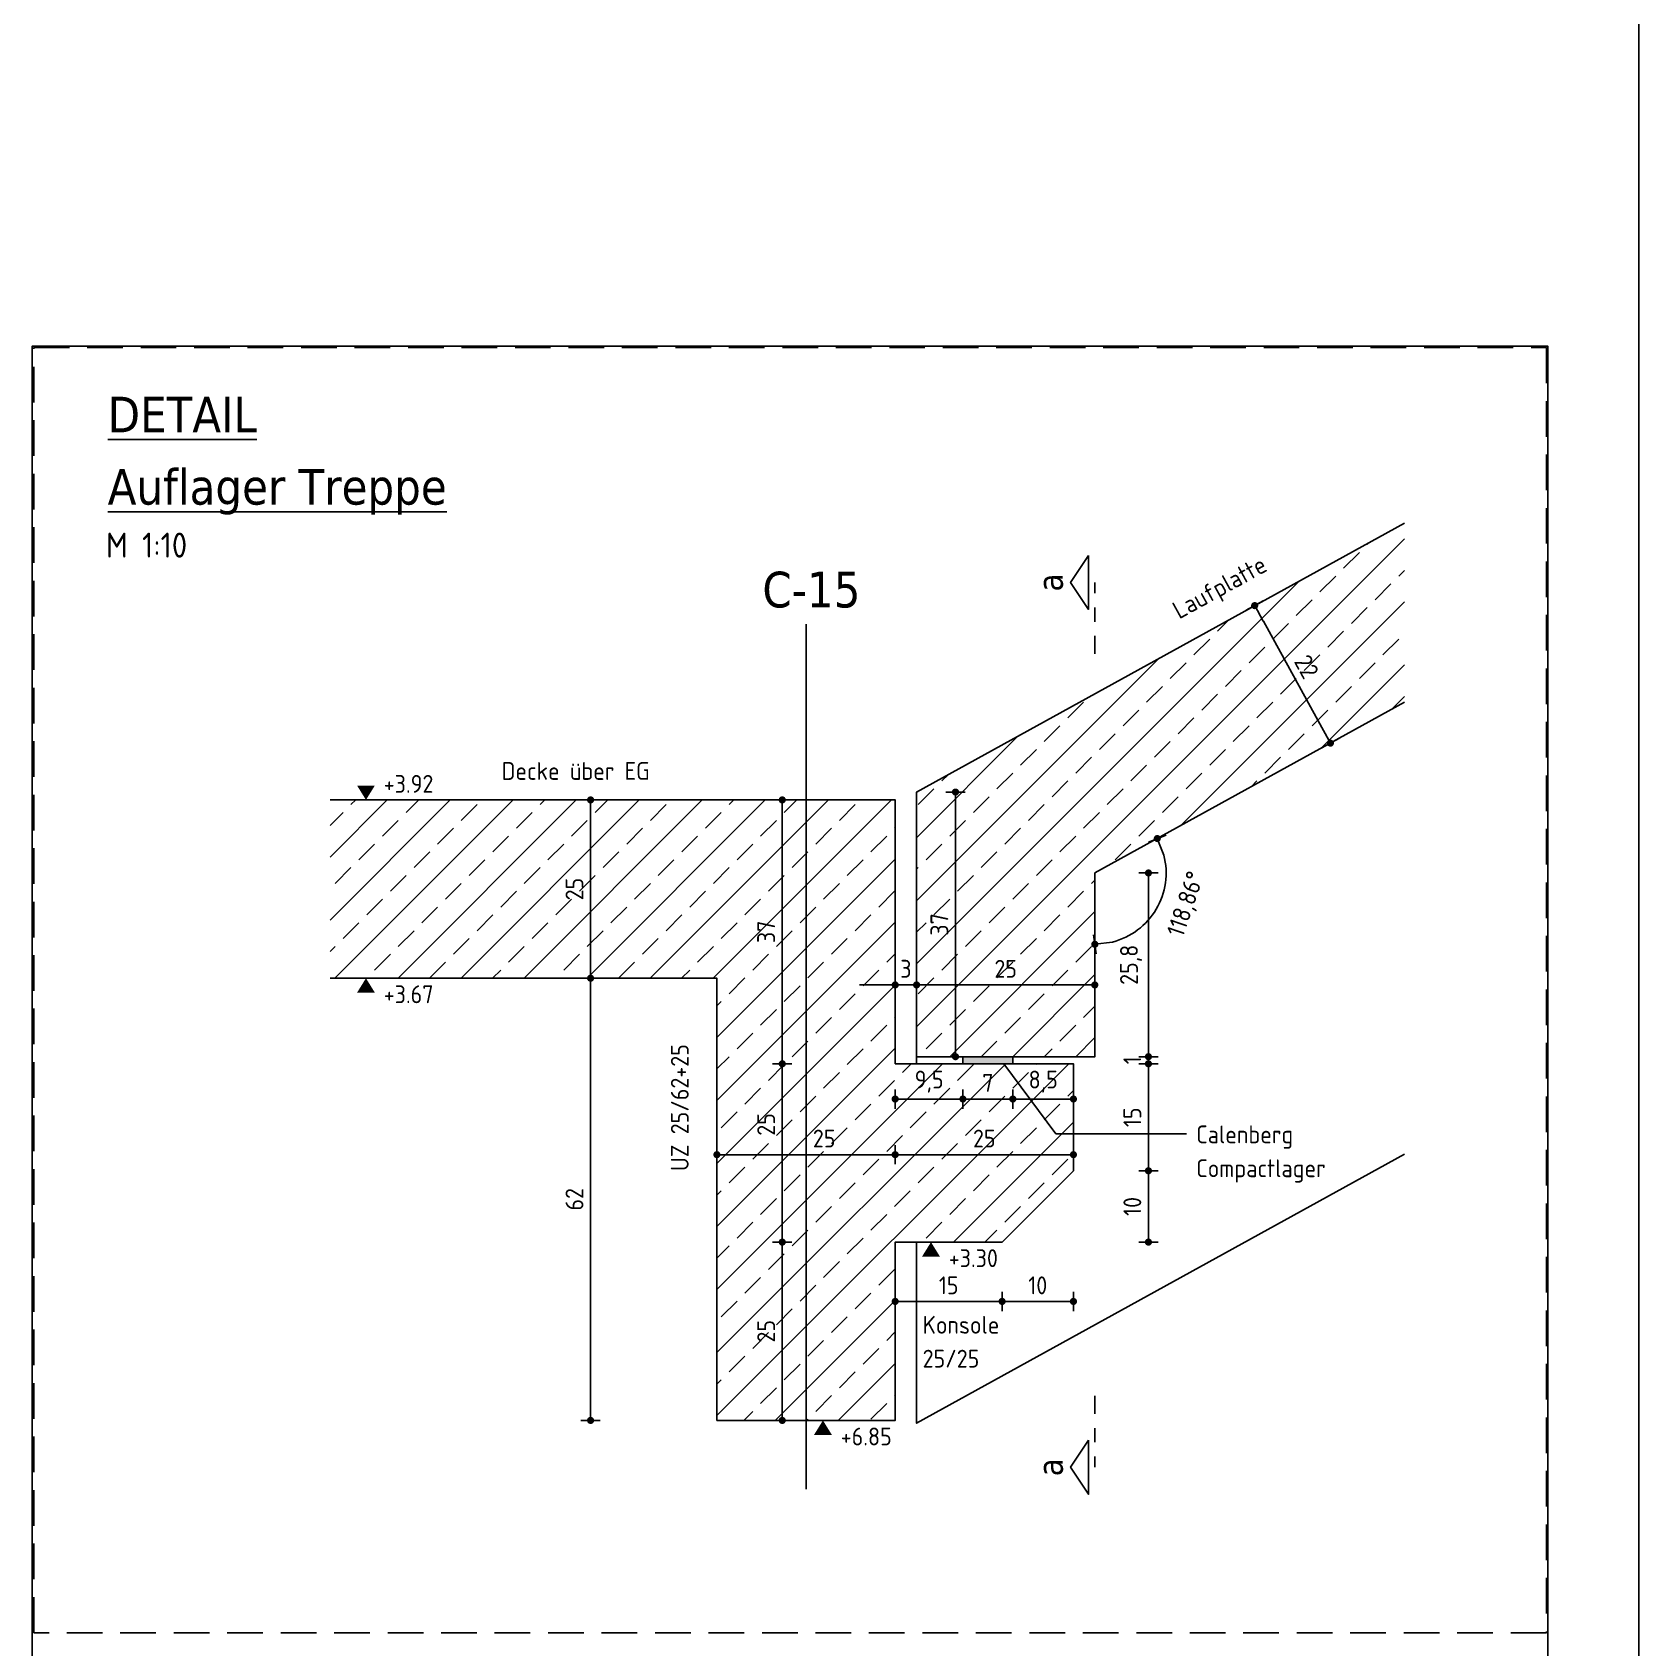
# Model space of a CAD drawing. Extents: x 399 to 532, y -4 to 185.
# Drawn here: x 453.9 to 465.16, y 152.72 to 164.04 of the extents above; entities that cross this region are included whole.
import ezdxf
from ezdxf.enums import TextEntityAlignment as Align

# ---------------------------------------------------------------- set-up
doc = ezdxf.new("R2010")
doc.units = 0
doc.header["$LTSCALE"] = 0.5
doc.header["$MEASUREMENT"] = 0
doc.header["$PDMODE"] = 2
for name, pattern in [('AUSGEZOGEN', [1000.01, 1000, 0.01]), ('DASHDOTSMALL', [1.05, 0.5, -0.25, 0.05, -0.25]), ('STRICHLINIE', [0.75, 0.5, -0.25]), ('STRICHPUNKT2', [0.55, 0.25, -0.125, 0.05, -0.125]), ('VERDECKT', [0.375, 0.25, -0.125])]:
    doc.linetypes.add(name, pattern=pattern)
doc.layers.get('Defpoints').update_dxf_attribs({"linetype": 'CONTINUOUS'})
for name, color, linetype in [('ACHSEN', 7, 'CONTINUOUS'), ('BETON', 7, 'CONTINUOUS'), ('koten', 7, 'CONTINUOUS'), ('MASSE', 7, 'CONTINUOUS'), ('SCHNITTE', 7, 'CONTINUOUS'), ('TEXT', 7, 'CONTINUOUS')]:
    doc.layers.add(name, color=color, linetype=linetype)
doc.layers.add('ANSICHTSFENSTER', color=7, linetype='CONTINUOUS', plot=False)
doc.layers.add('DETAIL', color=7, linetype='CONTINUOUS', plot=False)
doc.styles.add('HELV', font='tahoma.ttf')
doc.styles.add('TXT', font='isocp.shx')
doc.dimstyles.new('DOT_I', dxfattribs={"dimscale": 0.5, "dimtxt": 0.25, "dimasz": 0.25, "dimexe": 0.1, "dimexo": 0.3, "dimgap": 0.1, "dimtad": 1, "dimdec": 3, "dimzin": 3, "dimtxsty": 'TXT', "dimblk": 'DOT', "dimblk1": 'DOT', "dimblk2": 'DOT', "dimsah": 1, "dimcen": 0.1, "dimse1": 1, "dimse2": 1, "dimazin": 0, "dimtfac": 1, "dimtdec": 4, "dimtix": 1, "dimtmove": 2, "dimatfit": 3, "dimldrblk": 'DOT', "dimfxl": 0.7, "dimfxlon": 1, "dimtvp": 1, "dimtolj": 1, "dimtzin": 0, "dimarcsym": 0})
pattern_1 = [(45, (194.05928, 366.11852), (-0.22097087, 0.22097087), []), (45, (194.28025, 366.11852), (-0.22097087, 0.22097087), [0.15625, -0.078125])]

# ---------------------------------------------------------------- blocks, each defined once
blk = doc.blocks.new('DOT')
at = {"layer": 'MASSE', "color": 7, "linetype": 'Continuous'}
for p, q in [((0, 0), (-1, 0)), ((0, 0.54), (0, -0.54))]:
    blk.add_line(p, q, dxfattribs=at)
at = {"layer": 'MASSE', "color": 7, "linetype": 'Continuous', "const_width": 0.2}
blk.add_lwpolyline([(-0.1, 0, 1), (0.1, 0, 1)], format="xyb", close=True, dxfattribs=at)
blk = doc.blocks.new('*D567')
at = {"layer": 'Defpoints', "color": 0, "linetype": 'AUSGEZOGEN', "transparency": 16777216}
for p in [(458.697, 156.173), (458.697, 156.173), (459.947, 156.173)]:
    blk.add_point(p, dxfattribs=at)
at = {"layer": 'MASSE', "color": 0, "linetype": 'AUSGEZOGEN', "lineweight": -2, "transparency": 16777216}
blk.add_line((459.822, 156.173), (458.822, 156.173), dxfattribs=at)
at = {"layer": 'MASSE', "color": 0, "linetype": 'AUSGEZOGEN', "lineweight": -2, "transparency": 16777216, "xscale": 0.125, "yscale": 0.125, "zscale": 0.125, "rotation": 180}
blk.add_blockref('DOT', (458.697, 156.173), dxfattribs=at)
at = {"layer": 'MASSE', "color": 0, "linetype": 'AUSGEZOGEN', "lineweight": -2, "transparency": 16777216, "xscale": 0.125, "yscale": 0.125, "zscale": 0.125}
blk.add_blockref('DOT', (459.947, 156.173), dxfattribs=at)
at = {"layer": 'MASSE', "color": 0, "linetype": 'AUSGEZOGEN', "transparency": 16777216, "insert": (459.449, 156.286), "char_height": 0.125, "attachment_point": 5, "style": 'TXT'}
blk.add_mtext('\\A1;25', dxfattribs=at)
blk = doc.blocks.new('*D568')
at = {"layer": 'Defpoints', "color": 0, "linetype": 'AUSGEZOGEN', "transparency": 16777216}
for p in [(459.947, 156.173), (461.197, 156.173), (461.197, 156.173)]:
    blk.add_point(p, dxfattribs=at)
at = {"layer": 'MASSE', "color": 0, "linetype": 'AUSGEZOGEN', "lineweight": -2, "transparency": 16777216}
blk.add_line((460.072, 156.173), (461.072, 156.173), dxfattribs=at)
at = {"layer": 'MASSE', "color": 0, "linetype": 'AUSGEZOGEN', "lineweight": -2, "transparency": 16777216, "xscale": 0.125, "yscale": 0.125, "zscale": 0.125, "rotation": 180}
blk.add_blockref('DOT', (459.947, 156.173), dxfattribs=at)
at = {"layer": 'MASSE', "color": 0, "linetype": 'AUSGEZOGEN', "lineweight": -2, "transparency": 16777216, "xscale": 0.125, "yscale": 0.125, "zscale": 0.125}
blk.add_blockref('DOT', (461.197, 156.173), dxfattribs=at)
at = {"layer": 'MASSE', "color": 0, "linetype": 'AUSGEZOGEN', "transparency": 16777216, "insert": (460.572, 156.286), "char_height": 0.125, "attachment_point": 5, "style": 'TXT'}
blk.add_mtext('\\A1;25', dxfattribs=at)
blk = doc.blocks.new('*D569')
at = {"layer": 'Defpoints', "color": 0, "linetype": 'AUSGEZOGEN', "transparency": 16777216}
for p in [(459.155, 155.56), (459.155, 154.31), (459.155, 154.31)]:
    blk.add_point(p, dxfattribs=at)
at = {"layer": 'MASSE', "color": 0, "linetype": 'AUSGEZOGEN', "lineweight": -2, "transparency": 16777216}
blk.add_line((459.155, 155.435), (459.155, 154.435), dxfattribs=at)
at = {"layer": 'MASSE', "color": 0, "linetype": 'AUSGEZOGEN', "lineweight": -2, "transparency": 16777216, "xscale": 0.125, "yscale": 0.125, "zscale": 0.125}
for p, rotation in [((459.155, 155.56), 90), ((459.155, 154.31), 270)]:
    blk.add_blockref('DOT', p, dxfattribs=dict(at, rotation=rotation))
at = {"layer": 'MASSE', "color": 0, "linetype": 'AUSGEZOGEN', "transparency": 16777216, "insert": (459.042, 154.935), "char_height": 0.125, "attachment_point": 5, "rotation": 90, "style": 'TXT'}
blk.add_mtext('\\A1;25', dxfattribs=at)
blk = doc.blocks.new('*D570')
at = {"layer": 'Defpoints', "color": 0, "linetype": 'AUSGEZOGEN', "transparency": 16777216}
for p in [(459.155, 156.81), (459.155, 156.81), (459.155, 155.56)]:
    blk.add_point(p, dxfattribs=at)
at = {"layer": 'MASSE', "color": 0, "linetype": 'AUSGEZOGEN', "lineweight": -2, "transparency": 16777216}
blk.add_line((459.155, 155.685), (459.155, 156.685), dxfattribs=at)
at = {"layer": 'MASSE', "color": 0, "linetype": 'AUSGEZOGEN', "lineweight": -2, "transparency": 16777216, "xscale": 0.125, "yscale": 0.125, "zscale": 0.125}
for p, rotation in [((459.155, 156.81), 90), ((459.155, 155.56), 270)]:
    blk.add_blockref('DOT', p, dxfattribs=dict(at, rotation=rotation))
at = {"layer": 'MASSE', "color": 0, "linetype": 'AUSGEZOGEN', "transparency": 16777216, "insert": (459.042, 156.385), "char_height": 0.125, "attachment_point": 5, "rotation": 90, "style": 'TXT'}
blk.add_mtext('\\A1;25', dxfattribs=at)
blk = doc.blocks.new('*D571')
at = {"layer": 'Defpoints', "color": 0, "linetype": 'AUSGEZOGEN', "transparency": 16777216}
for p in [(457.811, 158.66), (457.811, 157.41), (457.811, 157.41)]:
    blk.add_point(p, dxfattribs=at)
at = {"layer": 'MASSE', "color": 0, "linetype": 'AUSGEZOGEN', "lineweight": -2, "transparency": 16777216}
blk.add_line((457.811, 158.535), (457.811, 157.535), dxfattribs=at)
at = {"layer": 'MASSE', "color": 0, "linetype": 'AUSGEZOGEN', "lineweight": -2, "transparency": 16777216, "xscale": 0.125, "yscale": 0.125, "zscale": 0.125}
for p, rotation in [((457.811, 158.66), 90), ((457.811, 157.41), 270)]:
    blk.add_blockref('DOT', p, dxfattribs=dict(at, rotation=rotation))
at = {"layer": 'MASSE', "color": 0, "linetype": 'AUSGEZOGEN', "transparency": 16777216, "insert": (457.698, 158.035), "char_height": 0.125, "attachment_point": 5, "rotation": 90, "style": 'TXT'}
blk.add_mtext('\\A1;25', dxfattribs=at)
blk = doc.blocks.new('*D315')
at = {"layer": 'Defpoints', "color": 0, "linetype": 'AUSGEZOGEN', "transparency": 16777216}
for p in [(457.811, 157.41), (457.811, 157.41), (457.811, 154.31)]:
    blk.add_point(p, dxfattribs=at)
at = {"layer": 'MASSE', "color": 0, "linetype": 'AUSGEZOGEN', "lineweight": -2, "transparency": 16777216}
blk.add_line((457.811, 154.435), (457.811, 157.285), dxfattribs=at)
at = {"layer": 'MASSE', "color": 0, "linetype": 'AUSGEZOGEN', "lineweight": -2, "transparency": 16777216, "xscale": 0.125, "yscale": 0.125, "zscale": 0.125}
for p, rotation in [((457.811, 157.41), 90), ((457.811, 154.31), 270)]:
    blk.add_blockref('DOT', p, dxfattribs=dict(at, rotation=rotation))
at = {"layer": 'MASSE', "color": 0, "linetype": 'AUSGEZOGEN', "transparency": 16777216, "insert": (457.698, 155.86), "char_height": 0.125, "attachment_point": 5, "rotation": 90, "style": 'TXT'}
blk.add_mtext('\\A1;62', dxfattribs=at)
blk = doc.blocks.new('*D356')
at = {"layer": 'Defpoints', "color": 0, "linetype": 'AUSGEZOGEN', "transparency": 16777216}
for p in [(459.155, 158.66), (459.155, 156.81), (459.155, 156.81)]:
    blk.add_point(p, dxfattribs=at)
at = {"layer": 'MASSE', "color": 0, "linetype": 'AUSGEZOGEN', "lineweight": -2, "transparency": 16777216}
blk.add_line((459.155, 158.535), (459.155, 156.935), dxfattribs=at)
at = {"layer": 'MASSE', "color": 0, "linetype": 'AUSGEZOGEN', "lineweight": -2, "transparency": 16777216, "xscale": 0.125, "yscale": 0.125, "zscale": 0.125}
for p, rotation in [((459.155, 158.66), 90), ((459.155, 156.81), 270)]:
    blk.add_blockref('DOT', p, dxfattribs=dict(at, rotation=rotation))
at = {"layer": 'MASSE', "color": 0, "linetype": 'AUSGEZOGEN', "transparency": 16777216, "insert": (459.042, 157.735), "char_height": 0.125, "attachment_point": 5, "rotation": 90, "style": 'TXT'}
blk.add_mtext('\\A1;37', dxfattribs=at)
blk = doc.blocks.new('*D357')
at = {"layer": 'Defpoints', "color": 0, "linetype": 'AUSGEZOGEN', "transparency": 16777216}
for p in [(459.947, 155.144), (459.947, 155.144), (460.697, 155.144)]:
    blk.add_point(p, dxfattribs=at)
at = {"layer": 'MASSE', "color": 0, "linetype": 'AUSGEZOGEN', "lineweight": -2, "transparency": 16777216}
blk.add_line((460.572, 155.144), (460.072, 155.144), dxfattribs=at)
at = {"layer": 'MASSE', "color": 0, "linetype": 'AUSGEZOGEN', "lineweight": -2, "transparency": 16777216, "xscale": 0.125, "yscale": 0.125, "zscale": 0.125, "rotation": 180}
blk.add_blockref('DOT', (459.947, 155.144), dxfattribs=at)
at = {"layer": 'MASSE', "color": 0, "linetype": 'AUSGEZOGEN', "lineweight": -2, "transparency": 16777216, "xscale": 0.125, "yscale": 0.125, "zscale": 0.125}
blk.add_blockref('DOT', (460.697, 155.144), dxfattribs=at)
at = {"layer": 'MASSE', "color": 0, "linetype": 'AUSGEZOGEN', "transparency": 16777216, "insert": (460.322, 155.257), "char_height": 0.125, "attachment_point": 5, "style": 'TXT'}
blk.add_mtext('\\A1;15', dxfattribs=at)
blk = doc.blocks.new('*D358')
at = {"layer": 'Defpoints', "color": 0, "linetype": 'AUSGEZOGEN', "transparency": 16777216}
for p in [(460.697, 155.144), (461.197, 155.144), (461.197, 155.144)]:
    blk.add_point(p, dxfattribs=at)
at = {"layer": 'MASSE', "color": 0, "linetype": 'AUSGEZOGEN', "lineweight": -2, "transparency": 16777216}
blk.add_line((460.822, 155.144), (461.072, 155.144), dxfattribs=at)
at = {"layer": 'MASSE', "color": 0, "linetype": 'AUSGEZOGEN', "lineweight": -2, "transparency": 16777216, "xscale": 0.125, "yscale": 0.125, "zscale": 0.125, "rotation": 180}
blk.add_blockref('DOT', (460.697, 155.144), dxfattribs=at)
at = {"layer": 'MASSE', "color": 0, "linetype": 'AUSGEZOGEN', "lineweight": -2, "transparency": 16777216, "xscale": 0.125, "yscale": 0.125, "zscale": 0.125}
blk.add_blockref('DOT', (461.197, 155.144), dxfattribs=at)
at = {"layer": 'MASSE', "color": 0, "linetype": 'AUSGEZOGEN', "transparency": 16777216, "insert": (460.947, 155.257), "char_height": 0.125, "attachment_point": 5, "style": 'TXT'}
blk.add_mtext('\\A1;10', dxfattribs=at)
blk = doc.blocks.new('*D359')
at = {"layer": 'Defpoints', "color": 0, "linetype": 'AUSGEZOGEN', "transparency": 16777216}
for p in [(461.723, 156.06), (461.723, 155.56), (461.723, 155.56)]:
    blk.add_point(p, dxfattribs=at)
at = {"layer": 'MASSE', "color": 0, "linetype": 'AUSGEZOGEN', "lineweight": -2, "transparency": 16777216}
blk.add_line((461.723, 155.935), (461.723, 155.685), dxfattribs=at)
at = {"layer": 'MASSE', "color": 0, "linetype": 'AUSGEZOGEN', "lineweight": -2, "transparency": 16777216, "xscale": 0.125, "yscale": 0.125, "zscale": 0.125}
for p, rotation in [((461.723, 156.06), 90), ((461.723, 155.56), 270)]:
    blk.add_blockref('DOT', p, dxfattribs=dict(at, rotation=rotation))
at = {"layer": 'MASSE', "color": 0, "linetype": 'AUSGEZOGEN', "transparency": 16777216, "insert": (461.61, 155.81), "char_height": 0.125, "attachment_point": 5, "rotation": 90, "style": 'TXT'}
blk.add_mtext('\\A1;10', dxfattribs=at)
blk = doc.blocks.new('*D360')
at = {"layer": 'Defpoints', "color": 0, "linetype": 'AUSGEZOGEN', "transparency": 16777216}
for p in [(461.723, 156.81), (461.723, 156.81), (461.723, 156.06)]:
    blk.add_point(p, dxfattribs=at)
at = {"layer": 'MASSE', "color": 0, "linetype": 'AUSGEZOGEN', "lineweight": -2, "transparency": 16777216}
blk.add_line((461.723, 156.185), (461.723, 156.685), dxfattribs=at)
at = {"layer": 'MASSE', "color": 0, "linetype": 'AUSGEZOGEN', "lineweight": -2, "transparency": 16777216, "xscale": 0.125, "yscale": 0.125, "zscale": 0.125}
for p, rotation in [((461.723, 156.81), 90), ((461.723, 156.06), 270)]:
    blk.add_blockref('DOT', p, dxfattribs=dict(at, rotation=rotation))
at = {"layer": 'MASSE', "color": 0, "linetype": 'AUSGEZOGEN', "transparency": 16777216, "insert": (461.61, 156.435), "char_height": 0.125, "attachment_point": 5, "rotation": 90, "style": 'TXT'}
blk.add_mtext('\\A1;15', dxfattribs=at)
blk = doc.blocks.new('*D361')
at = {"layer": 'Defpoints', "color": 0, "linetype": 'AUSGEZOGEN', "transparency": 16777216}
for p in [(459.947, 156.563), (459.947, 156.563), (460.422, 156.563)]:
    blk.add_point(p, dxfattribs=at)
at = {"layer": 'MASSE', "color": 0, "linetype": 'AUSGEZOGEN', "lineweight": -2, "transparency": 16777216}
blk.add_line((460.297, 156.563), (460.072, 156.563), dxfattribs=at)
at = {"layer": 'MASSE', "color": 0, "linetype": 'AUSGEZOGEN', "lineweight": -2, "transparency": 16777216, "xscale": 0.125, "yscale": 0.125, "zscale": 0.125, "rotation": 180}
blk.add_blockref('DOT', (459.947, 156.563), dxfattribs=at)
at = {"layer": 'MASSE', "color": 0, "linetype": 'AUSGEZOGEN', "lineweight": -2, "transparency": 16777216, "xscale": 0.125, "yscale": 0.125, "zscale": 0.125}
blk.add_blockref('DOT', (460.422, 156.563), dxfattribs=at)
at = {"layer": 'MASSE', "color": 0, "linetype": 'AUSGEZOGEN', "transparency": 16777216, "insert": (460.185, 156.685), "char_height": 0.125, "attachment_point": 5, "style": 'TXT'}
blk.add_mtext('\\A1;9,5', dxfattribs=at)
blk = doc.blocks.new('*D362')
at = {"layer": 'Defpoints', "color": 0, "linetype": 'AUSGEZOGEN', "transparency": 16777216}
for p in [(460.422, 156.563), (460.772, 156.563), (460.772, 156.563)]:
    blk.add_point(p, dxfattribs=at)
at = {"layer": 'MASSE', "color": 0, "linetype": 'AUSGEZOGEN', "lineweight": -2, "transparency": 16777216}
for p, q in [((460.297, 156.563), (460.172, 156.563)), ((460.422, 156.563), (460.772, 156.563)), ((460.897, 156.563), (461.022, 156.563))]:
    blk.add_line(p, q, dxfattribs=at)
at = {"layer": 'MASSE', "color": 0, "linetype": 'AUSGEZOGEN', "lineweight": -2, "transparency": 16777216, "xscale": 0.125, "yscale": 0.125, "zscale": 0.125}
blk.add_blockref('DOT', (460.422, 156.563), dxfattribs=at)
at = {"layer": 'MASSE', "color": 0, "linetype": 'AUSGEZOGEN', "lineweight": -2, "transparency": 16777216, "xscale": 0.125, "yscale": 0.125, "zscale": 0.125, "rotation": 180}
blk.add_blockref('DOT', (460.772, 156.563), dxfattribs=at)
at = {"layer": 'MASSE', "color": 0, "linetype": 'AUSGEZOGEN', "transparency": 16777216, "insert": (460.597, 156.676), "char_height": 0.125, "attachment_point": 5, "style": 'TXT'}
blk.add_mtext('\\A1;7', dxfattribs=at)
blk = doc.blocks.new('*D363')
at = {"layer": 'Defpoints', "color": 0, "linetype": 'AUSGEZOGEN', "transparency": 16777216}
for p in [(460.772, 156.563), (461.197, 156.563), (461.197, 156.563)]:
    blk.add_point(p, dxfattribs=at)
at = {"layer": 'MASSE', "color": 0, "linetype": 'AUSGEZOGEN', "lineweight": -2, "transparency": 16777216}
blk.add_line((460.897, 156.563), (461.072, 156.563), dxfattribs=at)
at = {"layer": 'MASSE', "color": 0, "linetype": 'AUSGEZOGEN', "lineweight": -2, "transparency": 16777216, "xscale": 0.125, "yscale": 0.125, "zscale": 0.125, "rotation": 180}
blk.add_blockref('DOT', (460.772, 156.563), dxfattribs=at)
at = {"layer": 'MASSE', "color": 0, "linetype": 'AUSGEZOGEN', "lineweight": -2, "transparency": 16777216, "xscale": 0.125, "yscale": 0.125, "zscale": 0.125}
blk.add_blockref('DOT', (461.197, 156.563), dxfattribs=at)
at = {"layer": 'MASSE', "color": 0, "linetype": 'AUSGEZOGEN', "transparency": 16777216, "insert": (460.985, 156.685), "char_height": 0.125, "attachment_point": 5, "style": 'TXT'}
blk.add_mtext('\\A1;8,5', dxfattribs=at)
blk = doc.blocks.new('*D364')
at = {"layer": 'Defpoints', "color": 0, "linetype": 'AUSGEZOGEN', "transparency": 16777216}
for p in [(459.947, 157.363), (459.947, 157.363), (460.097, 157.363)]:
    blk.add_point(p, dxfattribs=at)
at = {"layer": 'MASSE', "color": 0, "linetype": 'AUSGEZOGEN', "lineweight": -2, "transparency": 16777216}
for p, q in [((459.822, 157.363), (459.697, 157.363)), ((460.097, 157.363), (459.947, 157.363)), ((460.222, 157.363), (460.347, 157.363))]:
    blk.add_line(p, q, dxfattribs=at)
at = {"layer": 'MASSE', "color": 0, "linetype": 'AUSGEZOGEN', "lineweight": -2, "transparency": 16777216, "xscale": 0.125, "yscale": 0.125, "zscale": 0.125}
blk.add_blockref('DOT', (459.947, 157.363), dxfattribs=at)
at = {"layer": 'MASSE', "color": 0, "linetype": 'AUSGEZOGEN', "lineweight": -2, "transparency": 16777216, "xscale": 0.125, "yscale": 0.125, "zscale": 0.125, "rotation": 180}
blk.add_blockref('DOT', (460.097, 157.363), dxfattribs=at)
at = {"layer": 'MASSE', "color": 0, "linetype": 'AUSGEZOGEN', "transparency": 16777216, "insert": (460.022, 157.476), "char_height": 0.125, "attachment_point": 5, "style": 'TXT'}
blk.add_mtext('\\A1;3', dxfattribs=at)
blk = doc.blocks.new('*D365')
at = {"layer": 'Defpoints', "color": 0, "linetype": 'AUSGEZOGEN', "transparency": 16777216}
for p in [(460.097, 157.363), (461.347, 157.363), (461.347, 157.363)]:
    blk.add_point(p, dxfattribs=at)
at = {"layer": 'MASSE', "color": 0, "linetype": 'AUSGEZOGEN', "lineweight": -2, "transparency": 16777216}
blk.add_line((460.222, 157.363), (461.222, 157.363), dxfattribs=at)
at = {"layer": 'MASSE', "color": 0, "linetype": 'AUSGEZOGEN', "lineweight": -2, "transparency": 16777216, "xscale": 0.125, "yscale": 0.125, "zscale": 0.125, "rotation": 180}
blk.add_blockref('DOT', (460.097, 157.363), dxfattribs=at)
at = {"layer": 'MASSE', "color": 0, "linetype": 'AUSGEZOGEN', "lineweight": -2, "transparency": 16777216, "xscale": 0.125, "yscale": 0.125, "zscale": 0.125}
blk.add_blockref('DOT', (461.347, 157.363), dxfattribs=at)
at = {"layer": 'MASSE', "color": 0, "linetype": 'AUSGEZOGEN', "transparency": 16777216, "insert": (460.722, 157.476), "char_height": 0.125, "attachment_point": 5, "style": 'TXT'}
blk.add_mtext('\\A1;25', dxfattribs=at)
blk = doc.blocks.new('*D366')
at = {"layer": 'Defpoints', "color": 0, "linetype": 'AUSGEZOGEN', "transparency": 16777216}
for p in [(460.37, 158.715), (460.37, 158.715), (460.37, 156.86)]:
    blk.add_point(p, dxfattribs=at)
at = {"layer": 'MASSE', "color": 0, "linetype": 'AUSGEZOGEN', "lineweight": -2, "transparency": 16777216}
blk.add_line((460.37, 156.985), (460.37, 158.59), dxfattribs=at)
at = {"layer": 'MASSE', "color": 0, "linetype": 'AUSGEZOGEN', "lineweight": -2, "transparency": 16777216, "xscale": 0.125, "yscale": 0.125, "zscale": 0.125}
for p, rotation in [((460.37, 158.715), 90), ((460.37, 156.86), 270)]:
    blk.add_blockref('DOT', p, dxfattribs=dict(at, rotation=rotation))
at = {"layer": 'MASSE', "color": 0, "linetype": 'AUSGEZOGEN', "transparency": 16777216, "insert": (460.257, 157.787), "char_height": 0.125, "attachment_point": 5, "rotation": 90, "style": 'TXT'}
blk.add_mtext('\\A1;37', dxfattribs=at)
blk = doc.blocks.new('*D353')
at = {"layer": 'Defpoints', "color": 0, "linetype": 'AUSGEZOGEN', "transparency": 16777216}
for p in [(461.723, 156.86), (461.723, 156.81), (461.723, 156.81)]:
    blk.add_point(p, dxfattribs=at)
at = {"layer": 'MASSE', "color": 0, "linetype": 'AUSGEZOGEN', "lineweight": -2, "transparency": 16777216}
for p, q in [((461.723, 156.985), (461.723, 157.11)), ((461.723, 156.86), (461.723, 156.81)), ((461.723, 156.685), (461.723, 156.56))]:
    blk.add_line(p, q, dxfattribs=at)
at = {"layer": 'MASSE', "color": 0, "linetype": 'AUSGEZOGEN', "lineweight": -2, "transparency": 16777216, "xscale": 0.125, "yscale": 0.125, "zscale": 0.125}
for p, rotation in [((461.723, 156.86), 270), ((461.723, 156.81), 90)]:
    blk.add_blockref('DOT', p, dxfattribs=dict(at, rotation=rotation))
at = {"layer": 'MASSE', "color": 0, "linetype": 'AUSGEZOGEN', "transparency": 16777216, "insert": (461.61, 156.835), "char_height": 0.125, "attachment_point": 5, "rotation": 90, "style": 'TXT'}
blk.add_mtext('\\A1;1', dxfattribs=at)
blk = doc.blocks.new('*D354')
at = {"layer": 'Defpoints', "color": 0, "linetype": 'AUSGEZOGEN', "transparency": 16777216}
for p in [(461.723, 158.148), (461.723, 158.148), (461.723, 156.86)]:
    blk.add_point(p, dxfattribs=at)
at = {"layer": 'MASSE', "color": 0, "linetype": 'AUSGEZOGEN', "lineweight": -2, "transparency": 16777216}
blk.add_line((461.723, 156.985), (461.723, 158.023), dxfattribs=at)
at = {"layer": 'MASSE', "color": 0, "linetype": 'AUSGEZOGEN', "lineweight": -2, "transparency": 16777216, "xscale": 0.125, "yscale": 0.125, "zscale": 0.125}
for p, rotation in [((461.723, 158.148), 90), ((461.723, 156.86), 270)]:
    blk.add_blockref('DOT', p, dxfattribs=dict(at, rotation=rotation))
at = {"layer": 'MASSE', "color": 0, "linetype": 'AUSGEZOGEN', "transparency": 16777216, "insert": (461.601, 157.504), "char_height": 0.125, "attachment_point": 5, "rotation": 90, "style": 'TXT'}
blk.add_mtext('\\A1;25,8', dxfattribs=at)
blk = doc.blocks.new('okrd_u')
at = {"layer": 'koten', "color": 7, "linetype": 'Continuous'}
blk.add_solid([(-0.125, -0.202), (0.125, -0.202), (0, 0)], dxfattribs=at)
at = {"layer": 'koten', "style": 'TXT'}
blk.add_attdef('OKRD', (0.25, -0.35), '', height=0.25, dxfattribs=at)
blk = doc.blocks.new('okrd_o')
at = {"layer": 'koten', "color": 7, "linetype": 'Continuous'}
blk.add_solid([(-0.125, 0.202), (0.125, 0.202), (0, 0)], dxfattribs=at)
at = {"layer": 'koten', "style": 'TXT'}
blk.add_attdef('OKRD', (0.25, 0.1), '', height=0.25, dxfattribs=at)
blk = doc.blocks.new('*D355')
at = {"layer": 'Defpoints', "color": 0, "linetype": 'AUSGEZOGEN', "transparency": 16777216}
for p in [(462.468, 160.022), (462.468, 160.022), (462.999, 159.058)]:
    blk.add_point(p, dxfattribs=at)
at = {"layer": 'MASSE', "color": 0, "linetype": 'AUSGEZOGEN', "lineweight": -2, "transparency": 16777216}
blk.add_line((462.939, 159.168), (462.529, 159.912), dxfattribs=at)
at = {"layer": 'MASSE', "color": 0, "linetype": 'AUSGEZOGEN', "lineweight": -2, "transparency": 16777216, "xscale": 0.125, "yscale": 0.125, "zscale": 0.125}
for p, rotation in [((462.468, 160.022), 118.8611385658581), ((462.999, 159.058), 298.8611385658581)]:
    blk.add_blockref('DOT', p, dxfattribs=dict(at, rotation=rotation))
at = {"layer": 'MASSE', "color": 0, "linetype": 'AUSGEZOGEN', "transparency": 16777216, "insert": (462.832, 159.594), "char_height": 0.125, "attachment_point": 5, "rotation": 298.8611, "style": 'TXT'}
blk.add_mtext('\\A1;22', dxfattribs=at)
blk = doc.blocks.new('*D761')
at = {"layer": 'Defpoints', "color": 0, "linetype": 'AUSGEZOGEN', "transparency": 16777216}
for p in [(463.518, 159.344), (461.347, 158.148), (461.347, 158.148), (461.666, 157.763), (461.347, 156.86)]:
    blk.add_point(p, dxfattribs=at)
at = {"layer": 'MASSE', "color": 0, "linetype": 'AUSGEZOGEN', "lineweight": -2, "transparency": 16777216}
blk.add_arc((461.347, 158.148), 0.5, 284.368, 14.4914, dxfattribs=at)
at = {"layer": 'MASSE', "color": 0, "linetype": 'AUSGEZOGEN', "lineweight": -2, "transparency": 16777216, "xscale": 0.125, "yscale": 0.125, "zscale": 0.125}
for p, rotation in [((461.785, 158.389), 111.6753902311519), ((461.347, 157.648), 187.1839875519089)]:
    blk.add_blockref('DOT', p, dxfattribs=dict(at, rotation=rotation))
at = {"layer": 'MASSE', "color": 0, "linetype": 'AUSGEZOGEN', "transparency": 16777216, "insert": (461.995, 157.927), "char_height": 0.125, "attachment_point": 5, "rotation": 71.1719, "style": 'TXT'}
blk.add_mtext('\\A1;118,86°', dxfattribs=at)
blk = doc.blocks.new('SCHN-2')
at = {"layer": 'SCHNITTE', "color": 6, "linetype": 'Continuous'}
blk.add_lwpolyline([(0.378, 0.088), (0, 0.34), (-0.378, 0.088)], close=True, dxfattribs=at)
at = {"layer": 'SCHNITTE', "color": 1, "linetype": 'DASHDOTSMALL', "style": 'HELV'}
blk.add_attdef('SCHN-2', text='', height=0.35, dxfattribs=at).set_placement((0, 0.45), align=Align.CENTER)

msp = doc.modelspace()

# ---------------------------------------------------------------- hatches: boundary and pattern name
at = {"layer": 'MASSE', "linetype": 'AUSGEZOGEN'}
h = msp.add_hatch(dxfattribs=at)
h.set_pattern_fill('ANSI33', color=9, scale=1.25, style=0, double=1)
h.set_pattern_definition(pattern_1)
h.paths.add_polyline_path([(463.518, 160.6002), (460.0973, 158.7151), (460.0975, 156.8599), (461.3473, 156.8599), (461.3473, 158.148), (463.518, 159.3442)])
h = msp.add_hatch(dxfattribs=at)
h.set_pattern_fill('ANSI33', color=9, scale=1.25, style=0, double=1)
h.set_pattern_definition(pattern_1)
h.paths.add_polyline_path([(455.984, 157.4099), (455.984, 158.6599), (459.9473, 158.6599), (459.9473, 156.8099), (461.1973, 156.8099), (461.1973, 156.0599), (460.6973, 155.5599), (459.9473, 155.5599), (459.9473, 154.3099), (458.6973, 154.3099), (458.6973, 157.4099)])

# ---------------------------------------------------------------- linework, layer by layer
at = {"layer": 'ACHSEN', "color": 140, "linetype": 'AUSGEZOGEN'}
msp.add_line((459.3223, 159.8915), (459.3223, 153.8286), dxfattribs=at)
at = {"layer": 'ANSICHTSFENSTER', "color": 2, "linetype": 'AUSGEZOGEN'}
msp.add_line((465.1609, 143.6732), (465.1609, 185.2232), dxfattribs=at)
at = {"layer": 'BETON', "color": 6, "linetype": 'AUSGEZOGEN'}
for points in [[(463.518, 160.6002), (460.0973, 158.7151), (460.0975, 156.8599), (461.3473, 156.8599), (461.3473, 158.148), (463.518, 159.3442)], [(455.984, 158.6599), (459.9473, 158.6599), (459.9473, 156.8099), (461.1973, 156.8099), (461.1973, 156.0599), (460.6973, 155.5599), (459.9473, 155.5599), (459.9473, 154.3099), (458.6973, 154.3099), (458.6973, 157.4099), (455.984, 157.4099)]]:
    msp.add_lwpolyline(points, dxfattribs=at)
at = {"layer": 'DETAIL', "color": 102, "linetype": 'STRICHLINIE'}
msp.add_lwpolyline([(453.9061, 152.8216), (453.9061, 161.8314), (464.5134, 161.8314), (464.5134, 152.8216)], close=True, dxfattribs=at)
at = {"layer": 'MASSE', "color": 7, "linetype": 'AUSGEZOGEN'}
msp.add_line((460.0975, 156.8599), (460.0975, 156.8099), dxfattribs=at)
msp.add_lwpolyline([(453.8961, 146.3193), (464.5234, 146.3193), (464.5234, 161.8414), (453.8961, 161.8414)], close=True, dxfattribs=at)
msp.add_lwpolyline([(460.0975, 155.5599), (460.0975, 154.2906), (463.518, 156.1757)], dxfattribs=at)
at = {"layer": 'SCHNITTE', "color": 6, "linetype": 'STRICHPUNKT2'}
for p, q in [((461.3473, 159.6841), (461.3473, 160.1841)), ((461.3473, 154.4815), (461.3473, 153.9815))]:
    msp.add_line(p, q, dxfattribs=at)
at = {"layer": 'TEXT', "color": 7, "linetype": 'AUSGEZOGEN'}
msp.add_lwpolyline([(460.4223, 156.8099), (460.7723, 156.8099), (460.7723, 156.8599), (460.4223, 156.8599)], close=True, dxfattribs=at)
msp.add_lwpolyline([(460.7095, 156.8099), (461.0738, 156.3191), (461.9906, 156.3191)], dxfattribs=at)
msp.add_solid([(460.4223, 156.8099), (460.4223, 156.8599), (460.7723, 156.8099), (460.7723, 156.8599)], dxfattribs=at)

# ---------------------------------------------------------------- block references
at = {"layer": 'koten', "color": 7, "linetype": 'AUSGEZOGEN', "xscale": 0.5, "yscale": 0.5, "zscale": 0.5}
for name, p, values in [('okrd_o', (456.2359, 158.6599), {'OKRD': '+3.92'}), ('okrd_u', (456.2359, 157.4099), {'OKRD': '+3.67'}), ('okrd_u', (460.1981, 155.5599), {'OKRD': '+3.30'}), ('okrd_u', (459.4405, 154.3099), {'OKRD': '+6.85'})]:
    msp.add_blockref(name, p, dxfattribs=at).add_auto_attribs(values)
at = {"layer": 'SCHNITTE', "color": 6, "linetype": 'STRICHPUNKT2', "xscale": 0.5, "yscale": 0.5, "zscale": 0.5, "rotation": 90}
for p in [(461.3473, 160.1841), (461.3473, 153.9815)]:
    msp.add_blockref('SCHN-2', p, dxfattribs=at).add_auto_attribs({'SCHN-2': 'a'})

# ---------------------------------------------------------------- texts
at = {"layer": 'TEXT', "color": 6, "linetype": 'AUSGEZOGEN', "style": 'HELV'}
for s, p in [('%%UDETAIL', (454.4247, 161.2366)), ('%%UAuflager Treppe', (454.4247, 160.7306)), ('C-15', (459.0158, 160.0096))]:
    msp.add_text(s, height=0.25, dxfattribs=at).set_placement(p)
at = {"layer": 'TEXT', "color": 1, "linetype": 'VERDECKT', "style": 'TXT'}
msp.add_text('M 1:10', height=0.175, dxfattribs=at).set_placement((454.4126, 160.3586))
at = {"layer": 'TEXT', "color": 7, "linetype": 'AUSGEZOGEN', "style": 'TXT'}
for s, rotation, p in [('Laufplatte', 28.86114, (461.9383, 159.9242)), ('UZ 25/62+25', 90, (458.4991, 156.0585))]:
    msp.add_text(s, height=0.125, rotation=rotation, dxfattribs=at).set_placement(p)
for s, p in [('Decke über EG', (457.187, 158.8004)), ('Calenberg ', (462.0579, 156.2527)), ('Compactlager', (462.0579, 156.0152)), ('Konsole ', (460.1395, 154.9179)), ('25/25', (460.1395, 154.6804))]:
    msp.add_text(s, height=0.125, dxfattribs=at).set_placement(p)

# ---------------------------------------------------------------- dimensions: what is measured, and where the dimension line sits
at = {"layer": 'MASSE', "color": 7, "linetype": 'AUSGEZOGEN'}
for base, p1, p2, angle, override, picture, middle in [((462.4683, 160.0217), (462.9992, 159.0584), (462.4683, 160.0217), 298.86114, {"dimdec": 0, "dimlfac": 20}, '*D355', (462.8323, 159.5943)), ((457.8109, 157.4099), (457.8109, 158.6599), (457.8109, 157.4099), 90, {"dimdec": 0, "dimlfac": 20}, '*D571', (457.6983, 158.0349)), ((459.1549, 156.8099), (459.1549, 158.6599), (459.1549, 156.8099), 90, {"dimdec": 0, "dimlfac": 20}, '*D356', (459.0424, 157.7349)), ((460.3699, 158.7151), (460.3699, 156.8599), (460.3699, 158.7151), 90, {"dimdec": 0, "dimlfac": 20}, '*D366', (460.2574, 157.7875)), ((461.7225, 158.148), (461.7225, 156.8599), (461.7225, 158.148), 90, {"dimdec": 1, "dimlfac": 20}, '*D354', (461.6006, 157.5039)), ((457.8109, 157.4099), (457.8109, 154.3099), (457.8109, 157.4099), 90, {"dimdec": 0, "dimlfac": 20}, '*D315', (457.6983, 155.8599)), ((461.7225, 156.8099), (461.7225, 156.8599), (461.7225, 156.8099), 90, {"dimdec": 0, "dimlfac": 20}, '*D353', (461.61, 156.8349)), ((461.7225, 156.8099), (461.7225, 156.0599), (461.7225, 156.8099), 90, {"dimdec": 0, "dimlfac": 20}, '*D360', (461.61, 156.4349)), ((461.7225, 155.5599), (461.7225, 156.0599), (461.7225, 155.5599), 90, {"dimdec": 0, "dimlfac": 20}, '*D359', (461.61, 155.8099)), ((459.1549, 154.3099), (459.1549, 155.5599), (459.1549, 154.3099), 90, {"dimdec": 0, "dimlfac": 20}, '*D569', (459.0424, 154.9349))]:
    dim = msp.add_linear_dim(base=base, p1=p1, p2=p2, angle=angle, dimstyle='DOT_I', override=override, dxfattribs=at)
    dim.commit()
    dim.dimension.update_dxf_attribs({"geometry": picture, "text_midpoint": middle})
dim = msp.add_angular_dim_2l(base=(461.666, 157.763), line1=((461.3473, 158.148), (463.518, 159.3442)), line2=((461.3473, 156.8599), (461.3473, 158.148)), dimstyle='DOT_I', override={"dimdec": 1, "dimlfac": 20}, dxfattribs=at)
dim.commit()
dim.dimension.update_dxf_attribs({"geometry": '*D761', "text_midpoint": (461.9948, 157.9272), "dimtype": 162})
for base, p1, p2, override, picture, middle in [((459.9473, 157.3631), (460.0974, 157.3631), (459.9473, 157.3631), {"dimdec": 0, "dimlfac": 20}, '*D364', (460.0224, 157.4756)), ((461.3473, 157.3631), (460.0974, 157.3631), (461.3473, 157.3631), {"dimdec": 0, "dimlfac": 20}, '*D365', (460.7224, 157.4756)), ((459.9473, 156.5632), (460.4223, 156.5632), (459.9473, 156.5632), {"dimdec": 1, "dimlfac": 20}, '*D361', (460.1848, 156.6851)), ((460.7723, 156.5632), (460.4223, 156.5632), (460.7723, 156.5632), {"dimdec": 0, "dimlfac": 20}, '*D362', (460.5973, 156.6757)), ((461.1973, 156.5632), (460.7723, 156.5632), (461.1973, 156.5632), {"dimdec": 1, "dimlfac": 20}, '*D363', (460.9848, 156.6851)), ((461.1973, 156.1733), (459.9473, 156.1733), (461.1973, 156.1733), {"dimdec": 0, "dimlfac": 20}, '*D568', (460.5723, 156.2858)), ((459.9473, 155.1441), (460.6973, 155.1441), (459.9473, 155.1441), {"dimdec": 0, "dimlfac": 20}, '*D357', (460.3223, 155.2566)), ((461.1973, 155.1441), (460.6973, 155.1441), (461.1973, 155.1441), {"dimdec": 0, "dimlfac": 20}, '*D358', (460.9473, 155.2566))]:
    dim = msp.add_linear_dim(base=base, p1=p1, p2=p2, dimstyle='DOT_I', override=override, dxfattribs=at)
    dim.commit()
    dim.dimension.update_dxf_attribs({"geometry": picture, "text_midpoint": middle})
dim = msp.add_linear_dim(base=(459.1549, 156.8099), p1=(459.1549, 155.5599), p2=(459.1549, 156.8099), angle=90, dimstyle='DOT_I', override={"dimdec": 0, "dimlfac": 20}, dxfattribs=at)
dim.commit()
dim.dimension.update_dxf_attribs({"geometry": '*D570', "text_midpoint": (459.0424, 156.385), "dimtype": 160})
dim = msp.add_linear_dim(base=(458.6973, 156.1733), p1=(459.9473, 156.1733), p2=(458.6973, 156.1733), dimstyle='DOT_I', override={"dimdec": 0, "dimlfac": 20}, dxfattribs=at)
dim.commit()
dim.dimension.update_dxf_attribs({"geometry": '*D567', "text_midpoint": (459.4486, 156.2858), "dimtype": 160})

doc.saveas('drawing.dxf')
